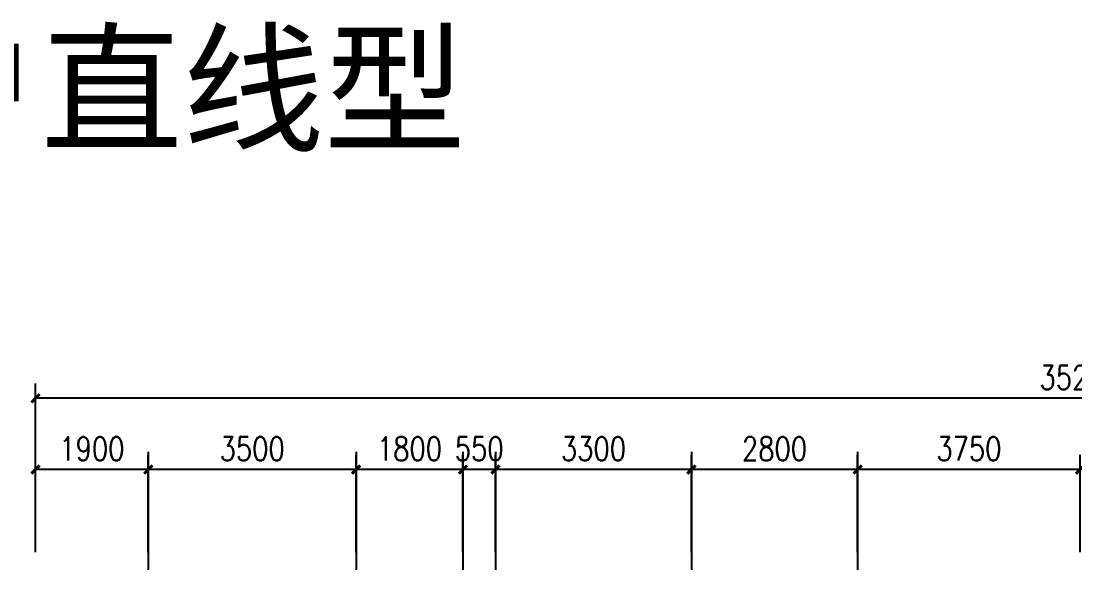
# Model space of a CAD drawing. Header units: millimetres. Extents: x 1386 to 54110, y 629 to 51584.
# Drawn here: x 10497 to 28252, y 42338 to 51584 of the extents above; entities that cross this region are included whole.
import ezdxf

# ---------------------------------------------------------------- set-up
doc = ezdxf.new("R2010")
doc.units = ezdxf.units.MM
doc.layers.add('PUB_DIM', color=3, linetype='Continuous')
doc.styles.add('DIM_FONT', font='SIMPLEX.shx', dxfattribs={"width": 0.8})
doc.styles.add('ST', font='SimSun.ttf', dxfattribs={"width": 0.8})
doc.dimstyles.new('AXIS', dxfattribs={"dimtxt": 300, "dimasz": 1, "dimexe": 250, "dimexo": 300, "dimgap": 150, "dimtad": 1, "dimdec": 0, "dimdsep": 46, "dimtxsty": 'DIM_FONT', "dimblk": '_DIMX', "dimblk1": 'ARCHTICK', "dimblk2": 'ARCHTICK', "dimcen": 0.1, "dimse1": 1, "dimse2": 1, "dimclrt": 7, "dimadec": 0, "dimazin": 0, "dimtfac": 1, "dimtdec": 0, "dimtix": 1, "dimtmove": 2, "dimatfit": 3, "dimldrblk": '_DIMX', "dimfxl": 1, "dimtolj": 1, "dimtzin": 0, "dimarcsym": 0})

# ---------------------------------------------------------------- blocks, each defined once
blk = doc.blocks.new('_DIMX')
at = {"const_width": 50}
blk.add_lwpolyline([(-70, -70), (70, 70)], dxfattribs=at)
blk = doc.blocks.new('*D130')
at = {"layer": 'DEFPOINTS', "color": 0, "transparency": 16777216}
for p in [(10741, 45229), (10741, 43458), (45941, 43334)]:
    blk.add_point(p, dxfattribs=at)
at = {"layer": 'PUB_DIM', "color": 0, "lineweight": -2, "transparency": 16777216}
for p, q in [((10741, 43758), (10741, 45479)), ((45941, 43634), (45941, 45479)), ((45940, 45229), (10742, 45229))]:
    blk.add_line(p, q, dxfattribs=at)
at = {"layer": 'PUB_DIM', "color": 0, "lineweight": -2, "transparency": 16777216, "rotation": 180}
blk.add_blockref('_DIMX', (10741, 45229), dxfattribs=at)
at = {"layer": 'PUB_DIM', "color": 0, "lineweight": -2, "transparency": 16777216}
blk.add_blockref('_DIMX', (45941, 45229), dxfattribs=at)
at = {"layer": 'PUB_DIM', "color": 7, "transparency": 16777216, "insert": (28341, 45579), "char_height": 400, "attachment_point": 5, "style": 'DIM_FONT'}
blk.add_mtext('\\A1;35200', dxfattribs=at)
blk = doc.blocks.new('*D143')
at = {"layer": 'DEFPOINTS', "color": 0, "transparency": 16777216}
for p in [(18491, 44029), (18491, 42338), (21791, 42338)]:
    blk.add_point(p, dxfattribs=at)
at = {"layer": 'PUB_DIM', "color": 0, "lineweight": -2, "transparency": 16777216}
for p, q in [((18491, 42638), (18491, 44279)), ((21791, 42638), (21791, 44279)), ((21790, 44029), (18492, 44029))]:
    blk.add_line(p, q, dxfattribs=at)
at = {"layer": 'PUB_DIM', "color": 0, "lineweight": -2, "transparency": 16777216, "rotation": 180}
blk.add_blockref('_DIMX', (18491, 44029), dxfattribs=at)
at = {"layer": 'PUB_DIM', "color": 0, "lineweight": -2, "transparency": 16777216}
blk.add_blockref('_DIMX', (21791, 44029), dxfattribs=at)
at = {"layer": 'PUB_DIM', "color": 7, "transparency": 16777216, "insert": (20141, 44379), "char_height": 400, "attachment_point": 5, "style": 'DIM_FONT'}
blk.add_mtext('\\A1;3300', dxfattribs=at)
blk = doc.blocks.new('*D144')
at = {"layer": 'DEFPOINTS', "color": 0, "transparency": 16777216}
for p in [(21791, 44029), (21791, 42338), (24591, 42338)]:
    blk.add_point(p, dxfattribs=at)
at = {"layer": 'PUB_DIM', "color": 0, "lineweight": -2, "transparency": 16777216}
for p, q in [((21791, 42638), (21791, 44279)), ((24591, 42638), (24591, 44279)), ((24590, 44029), (21792, 44029))]:
    blk.add_line(p, q, dxfattribs=at)
at = {"layer": 'PUB_DIM', "color": 0, "lineweight": -2, "transparency": 16777216, "rotation": 180}
blk.add_blockref('_DIMX', (21791, 44029), dxfattribs=at)
at = {"layer": 'PUB_DIM', "color": 0, "lineweight": -2, "transparency": 16777216}
blk.add_blockref('_DIMX', (24591, 44029), dxfattribs=at)
at = {"layer": 'PUB_DIM', "color": 7, "transparency": 16777216, "insert": (23191, 44379), "char_height": 400, "attachment_point": 5, "style": 'DIM_FONT'}
blk.add_mtext('\\A1;2800', dxfattribs=at)
blk = doc.blocks.new('*D91')
at = {"layer": 'DEFPOINTS', "color": 0, "transparency": 16777216}
for p in [(17941, 44029), (17941, 42338), (18491, 42338)]:
    blk.add_point(p, dxfattribs=at)
at = {"layer": 'PUB_DIM', "color": 0, "lineweight": -2, "transparency": 16777216}
for p, q in [((17941, 42638), (17941, 44279)), ((18491, 42638), (18491, 44279)), ((17940, 44029), (17939, 44029)), ((18491, 44029), (17941, 44029)), ((18492, 44029), (18493, 44029))]:
    blk.add_line(p, q, dxfattribs=at)
blk.add_blockref('_DIMX', (17941, 44029), dxfattribs=at)
at = {"layer": 'PUB_DIM', "color": 0, "lineweight": -2, "transparency": 16777216, "rotation": 180}
blk.add_blockref('_DIMX', (18491, 44029), dxfattribs=at)
at = {"layer": 'PUB_DIM', "color": 7, "transparency": 16777216, "insert": (18216, 44379), "char_height": 400, "attachment_point": 5, "style": 'DIM_FONT'}
blk.add_mtext('\\A1;550', dxfattribs=at)
blk = doc.blocks.new('*D92')
at = {"layer": 'DEFPOINTS', "color": 0, "transparency": 16777216}
for p in [(16141, 44029), (16141, 42338), (17941, 42338)]:
    blk.add_point(p, dxfattribs=at)
at = {"layer": 'PUB_DIM', "color": 0, "lineweight": -2, "transparency": 16777216}
for p, q in [((16141, 42638), (16141, 44279)), ((17941, 42638), (17941, 44279)), ((17940, 44029), (16142, 44029))]:
    blk.add_line(p, q, dxfattribs=at)
at = {"layer": 'PUB_DIM', "color": 0, "lineweight": -2, "transparency": 16777216, "rotation": 180}
blk.add_blockref('_DIMX', (16141, 44029), dxfattribs=at)
at = {"layer": 'PUB_DIM', "color": 0, "lineweight": -2, "transparency": 16777216}
blk.add_blockref('_DIMX', (17941, 44029), dxfattribs=at)
at = {"layer": 'PUB_DIM', "color": 7, "transparency": 16777216, "insert": (17041, 44379), "char_height": 400, "attachment_point": 5, "style": 'DIM_FONT'}
blk.add_mtext('\\A1;1800', dxfattribs=at)
blk = doc.blocks.new('*D93')
at = {"layer": 'DEFPOINTS', "color": 0, "transparency": 16777216}
for p in [(10741, 44029), (10741, 42338), (12641, 42338)]:
    blk.add_point(p, dxfattribs=at)
at = {"layer": 'PUB_DIM', "color": 0, "lineweight": -2, "transparency": 16777216}
for p, q in [((10741, 42638), (10741, 44279)), ((12641, 42638), (12641, 44279)), ((12640, 44029), (10742, 44029))]:
    blk.add_line(p, q, dxfattribs=at)
at = {"layer": 'PUB_DIM', "color": 0, "lineweight": -2, "transparency": 16777216, "rotation": 180}
blk.add_blockref('_DIMX', (10741, 44029), dxfattribs=at)
at = {"layer": 'PUB_DIM', "color": 0, "lineweight": -2, "transparency": 16777216}
blk.add_blockref('_DIMX', (12641, 44029), dxfattribs=at)
at = {"layer": 'PUB_DIM', "color": 7, "transparency": 16777216, "insert": (11691, 44379), "char_height": 400, "attachment_point": 5, "style": 'DIM_FONT'}
blk.add_mtext('\\A1;1900', dxfattribs=at)
blk = doc.blocks.new('*D94')
at = {"layer": 'DEFPOINTS', "color": 0, "transparency": 16777216}
for p in [(12641, 44029), (12641, 42338), (16141, 42338)]:
    blk.add_point(p, dxfattribs=at)
at = {"layer": 'PUB_DIM', "color": 0, "lineweight": -2, "transparency": 16777216}
for p, q in [((12641, 42638), (12641, 44279)), ((16141, 42638), (16141, 44279)), ((16140, 44029), (12642, 44029))]:
    blk.add_line(p, q, dxfattribs=at)
at = {"layer": 'PUB_DIM', "color": 0, "lineweight": -2, "transparency": 16777216, "rotation": 180}
blk.add_blockref('_DIMX', (12641, 44029), dxfattribs=at)
at = {"layer": 'PUB_DIM', "color": 0, "lineweight": -2, "transparency": 16777216}
blk.add_blockref('_DIMX', (16141, 44029), dxfattribs=at)
at = {"layer": 'PUB_DIM', "color": 7, "transparency": 16777216, "insert": (14391, 44379), "char_height": 400, "attachment_point": 5, "style": 'DIM_FONT'}
blk.add_mtext('\\A1;3500', dxfattribs=at)
blk = doc.blocks.new('*D96')
at = {"layer": 'DEFPOINTS', "color": 0, "transparency": 16777216}
for p in [(24591, 44029), (24591, 42338), (28341, 42338)]:
    blk.add_point(p, dxfattribs=at)
at = {"layer": 'PUB_DIM', "color": 0, "lineweight": -2, "transparency": 16777216}
for p, q in [((24591, 42638), (24591, 44279)), ((28341, 42638), (28341, 44279)), ((28340, 44029), (24592, 44029))]:
    blk.add_line(p, q, dxfattribs=at)
at = {"layer": 'PUB_DIM', "color": 0, "lineweight": -2, "transparency": 16777216, "rotation": 180}
blk.add_blockref('_DIMX', (24591, 44029), dxfattribs=at)
at = {"layer": 'PUB_DIM', "color": 0, "lineweight": -2, "transparency": 16777216}
blk.add_blockref('_DIMX', (28341, 44029), dxfattribs=at)
at = {"layer": 'PUB_DIM', "color": 7, "transparency": 16777216, "insert": (26466, 44379), "char_height": 400, "attachment_point": 5, "style": 'DIM_FONT'}
blk.add_mtext('\\A1;3750', dxfattribs=at)

msp = doc.modelspace()

# ---------------------------------------------------------------- linework, layer by layer
at = {"layer": 'PUB_DIM'}
for p, q in [((12641.2, 44330.1), (12641.2, 42338.1)), ((16141.2, 44330.1), (16141.2, 42338.1)), ((17941.2, 44330.1), (17941.2, 42338.1)), ((18491.2, 44330.1), (18491.2, 42338.1)), ((21791.2, 44330.1), (21791.2, 42338.1)), ((24591.2, 44330.1), (24591.2, 42338.1))]:
    msp.add_line(p, q, dxfattribs=at)
for points in [[(12641.2, 44330.1), (12641.2, 42338.1)], [(16141.2, 44330.1), (16141.2, 42338.1)], [(17941.2, 44330.1), (17941.2, 42338.1)], [(18491.2, 44330.1), (18491.2, 42338.1)], [(21791.2, 44330.1), (21791.2, 42338.1)], [(24591.2, 44330.1), (24591.2, 42338.1)]]:
    msp.add_lwpolyline(points, dxfattribs=at)

# ---------------------------------------------------------------- texts
at = {"style": 'ST'}
msp.add_text('一梯五户直线型', height=1750, dxfattribs=at).set_placement((1280.8, 49566.7))

# ---------------------------------------------------------------- dimensions: what is measured, and where the dimension line sits
at = {"layer": 'PUB_DIM'}
for base, p1, p2, picture, middle in [((10741.2, 45228.8), (45941.2, 43334.1), (10741.2, 43458.4), '*D130', (28341.2, 45578.8)), ((10741.2, 44028.8), (12641.2, 42338.1), (10741.2, 42338.1), '*D93', (11691.2, 44378.8)), ((12641.2, 44028.8), (16141.2, 42338.1), (12641.2, 42338.1), '*D94', (14391.2, 44378.8)), ((16141.2, 44028.8), (17941.2, 42338.1), (16141.2, 42338.1), '*D92', (17041.2, 44378.8)), ((17941.2, 44028.8), (18491.2, 42338.1), (17941.2, 42338.1), '*D91', (18216.2, 44378.8)), ((18491.2, 44028.8), (21791.2, 42338.1), (18491.2, 42338.1), '*D143', (20141.2, 44378.8)), ((21791.2, 44028.8), (24591.2, 42338.1), (21791.2, 42338.1), '*D144', (23191.2, 44378.8)), ((24591.2, 44028.8), (28341.2, 42338.1), (24591.2, 42338.1), '*D96', (26466.2, 44378.8))]:
    dim = msp.add_linear_dim(base=base, p1=p1, p2=p2, dimstyle='AXIS', override={"dimtxt": 400, "dimblk1": '_DIMX', "dimblk2": '_DIMX', "dimsah": 1, "dimse1": 0, "dimse2": 0}, dxfattribs=at)
    dim.commit()
    dim.dimension.update_dxf_attribs({"geometry": picture, "text_midpoint": middle})

doc.saveas('drawing.dxf')
